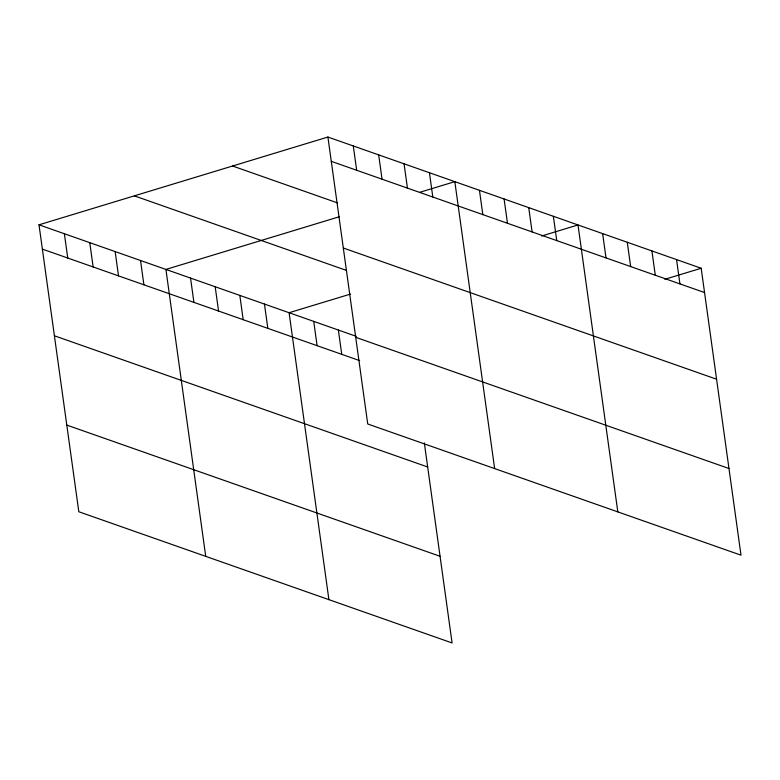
<?xml version="1.0" encoding="UTF-8"?>
<svg xmlns="http://www.w3.org/2000/svg" width="780" height="780" viewBox="0 0 780 780"><rect width="100%" height="100%" fill="white"/><g stroke="black" fill="none" stroke-linecap="round" stroke-linejoin="round"><path stroke-width="1.17" d="M424.33 442.913L452.088 642.954L78.819 511.748L39 224.816L327.912 137.046L701.181 268.252L741 555.184L367.731 423.979L327.912 137.046M339.163 216.791L165.916 269.431L205.725 556.355M419.64 192.348L454.828 181.662L494.637 468.585M350.386 294.109L289.097 312.721L328.906 599.654M541.681 235.989L578.009 224.952L617.818 511.885M664.862 279.289L701.181 268.252M331.285 161.343L704.554 292.549M232.567 166.013L337.409 202.868M343.307 248.011L716.586 379.216M134.345 195.858L346.359 270.377M39 224.816L356.284 336.346M355.7 337.311L728.978 468.517M42.373 249.112L359.658 360.633M54.395 335.78L427.674 466.986M66.787 425.081L440.066 556.286M676.553 259.594L679.916 283.891M651.914 250.936L655.288 275.233M627.276 242.278L630.649 266.565M602.638 233.61L606.011 257.907M553.371 216.294L556.745 240.591M528.733 207.636L532.106 231.933M504.094 198.978L507.468 223.275M479.456 190.32L482.83 214.607M429.439 172.731L432.812 197.028M404.06 163.81L407.433 188.107M378.68 154.889L382.044 179.185M353.291 145.967L356.665 170.264M338.364 330.047L341.738 354.334M313.726 321.389L317.099 345.677M264.459 304.064L267.832 328.36M239.821 295.406L243.194 319.702M215.182 286.748L218.556 311.044M190.544 278.09L193.918 302.386M140.527 260.51L143.9 284.798M115.147 251.589L118.521 275.876M89.768 242.658L93.132 266.955M64.379 233.737L67.753 258.034"/></g></svg>
